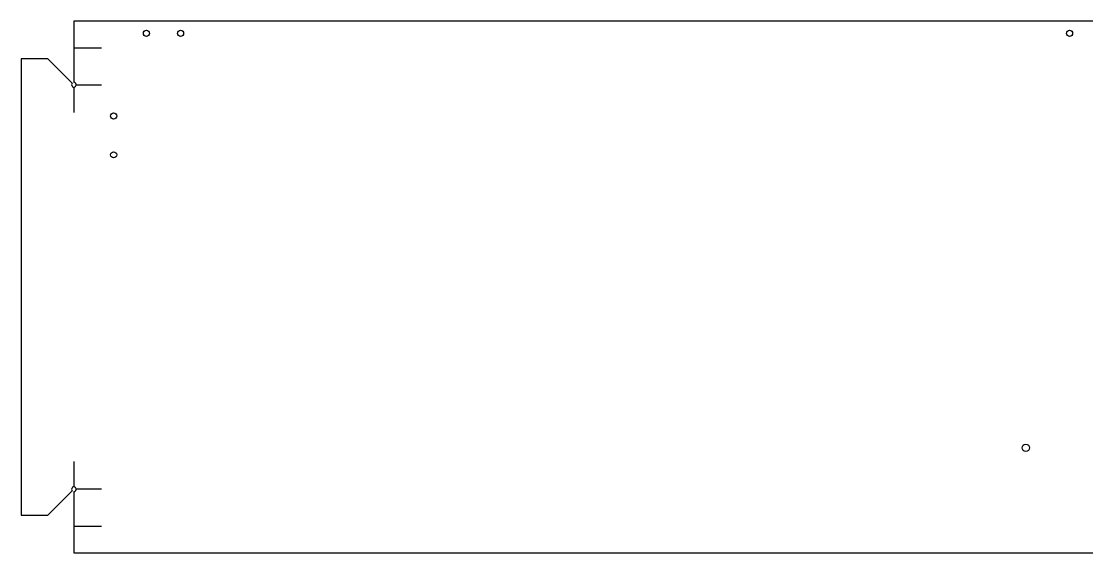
# Model space of a CAD drawing. Extents: x -692 to 1616, y 0 to 1247.
# Drawn here: x -692 to 462, y 672 to 1247 of the extents above; entities that cross this region are included whole.
import ezdxf

# ---------------------------------------------------------------- set-up
doc = ezdxf.new("R2010")
doc.units = 0
doc.linetypes.add('SLD-CONTINUA', pattern=[0])
doc.layers.get('0').update_dxf_attribs({"linetype": 'CONTINUOUS'})
doc.layers.add('0-1', color=7, linetype='ByLayer')
doc.layers.add('MARCADO', color=2, linetype='CONTINUOUS')

msp = doc.modelspace()

# ---------------------------------------------------------------- linework, layer by layer
at = {"color": 7, "linetype": 'SLD-CONTINUA'}
for centre in [(-556.793465, 1234.314713), (-519.793465, 1234.314713), (443.206535, 1234.314713)]:
    msp.add_circle(centre, 3.3, dxfattribs=at)
msp.add_circle((395.706535, 785.858867), 4)
at = {"layer": '0-1', "color": 7, "linetype": 'Continuous'}
for p, q in [((-635.293465, 1247.314711), (-635.293465, 1181.116226)), ((1558.706535, 1247.314711), (-635.293465, 1247.314711)), ((-692.293465, 1206.858867), (-692.293465, 712.858867)), ((-663.536106, 1206.858867), (-692.293465, 1206.858867)), ((-637.061232, 1180.383993), (-663.536106, 1206.858867)), ((-663.536106, 712.858867), (-637.061232, 739.33374)), ((-635.293465, 738.601507), (-635.293465, 672.403023)), ((-692.293465, 712.858867), (-663.536106, 712.858867)), ((-635.293465, 672.403023), (1558.706535, 672.403023))]:
    msp.add_line(p, q, dxfattribs=at)
for centre in [(-592.293465, 1144.858867), (-592.293465, 1102.858867)]:
    msp.add_circle(centre, 3.3, dxfattribs=at)
for centre, start, end in [((-635.293465, 1178.616226), 135, 90), ((-635.293465, 741.101507), 270, 225)]:
    msp.add_arc(centre, 2.5, start, end, dxfattribs=at)
at = {"layer": 'MARCADO', "linetype": 'ByBlock'}
for p, q in [((-635.293465, 1218.557351), (-605.293465, 1218.557351)), ((-632.793465, 1178.616226), (-605.293465, 1178.616226)), ((-635.293465, 1176.116226), (-635.293465, 1148.616226)), ((-635.293465, 771.101507), (-635.293465, 743.601507)), ((-605.293465, 741.101507), (-632.793465, 741.101507)), ((-635.293465, 701.160382), (-605.293465, 701.160382))]:
    msp.add_line(p, q, dxfattribs=at)

doc.saveas('drawing.dxf')
